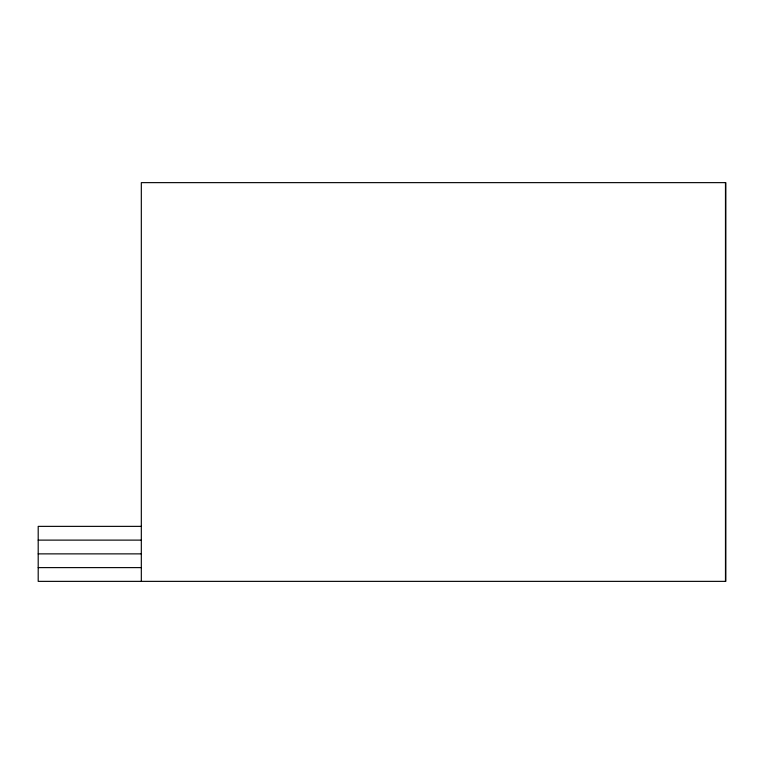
<?xml version="1.0" encoding="UTF-8"?>
<svg xmlns="http://www.w3.org/2000/svg" width="764" height="764" viewBox="0 0 764 764"><rect width="100%" height="100%" fill="white"/><g stroke="black" fill="none" stroke-linecap="round" stroke-linejoin="round"><path stroke-width="1.15" d="M141.321 526.367L38.2 526.367L38.2 581.366L725.8 581.366L725.8 182.634L141.321 182.634L141.321 581.366M38.2 540.119L141.321 540.119M38.2 553.871L141.321 553.871M38.2 567.614L141.321 567.614M725.475 182.634L725.475 581.366"/></g></svg>
